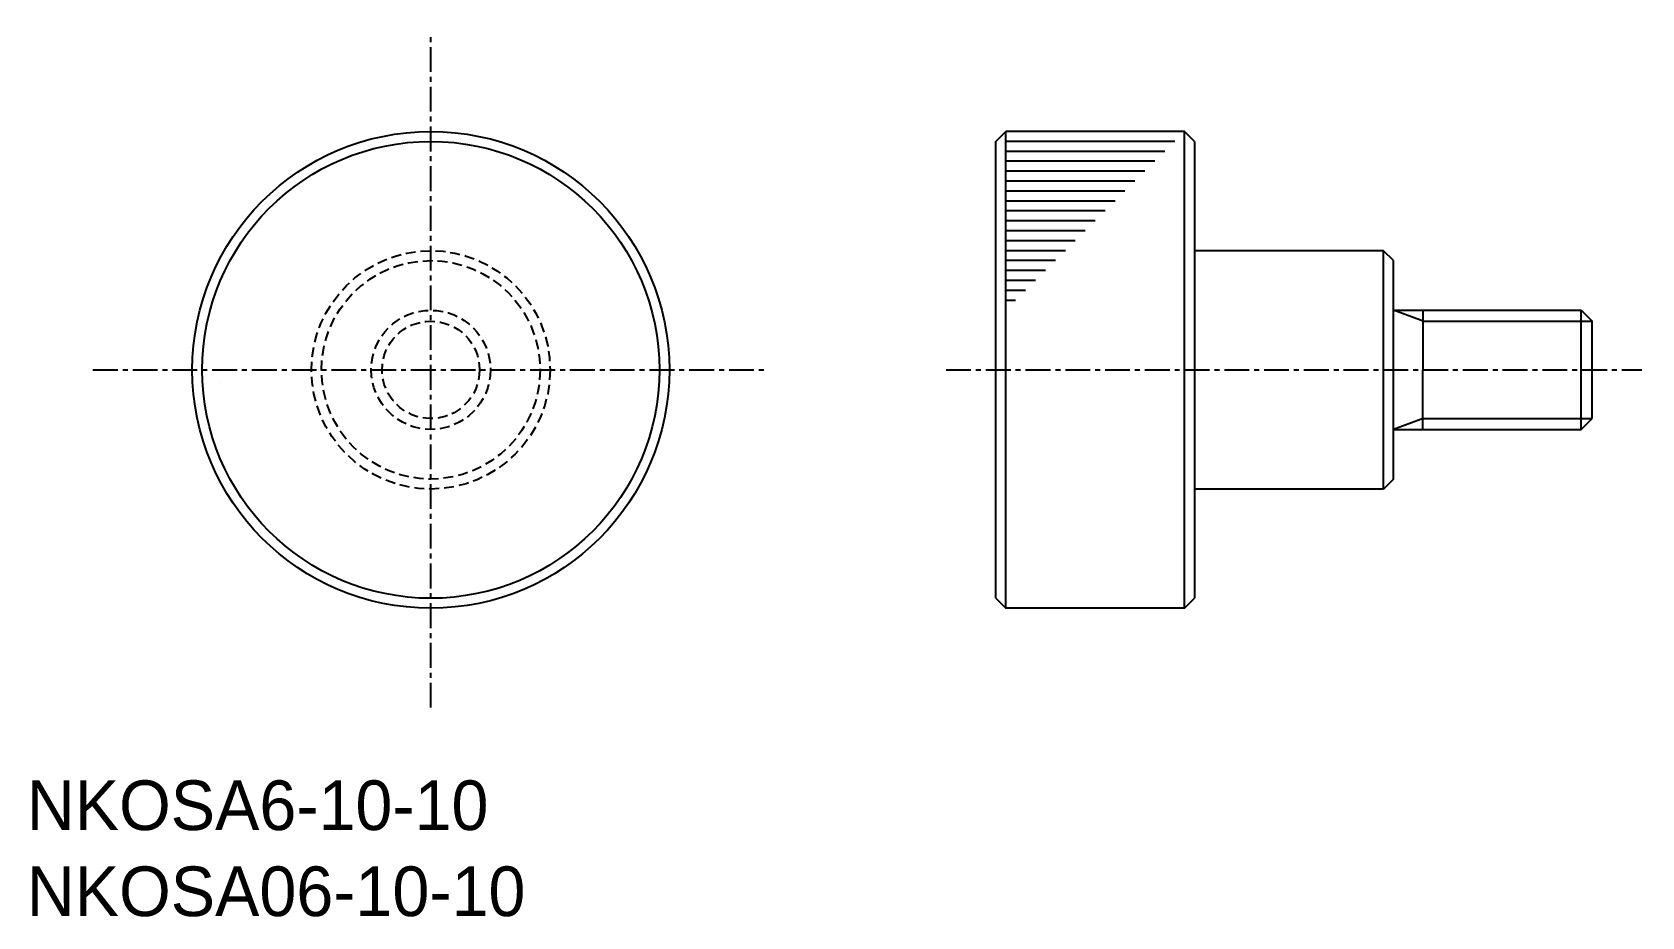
# Model space of a CAD drawing. Extents: x 0.3 to 81.2, y 0 to 44.5.
import ezdxf

# ---------------------------------------------------------------- set-up
doc = ezdxf.new("R2010")
doc.units = 0
doc.linetypes.add('CENTER', pattern=[2, 1.25, -0.25, 0.25, -0.25])
doc.linetypes.add('DASHED', pattern=[0.75, 0.5, -0.25])
doc.layers.get('0').update_dxf_attribs({"linetype": 'CONTINUOUS'})
doc.layers.add('CENTER', color=1, linetype='CENTER')

msp = doc.modelspace()

# ---------------------------------------------------------------- linework, layer by layer
at = {"color": 7, "linetype": 'CONTINUOUS'}
for p, q in [((48.75, 39), (49.25, 39.5)), ((48.75, 16), (48.75, 39)), ((58.25, 39.5), (49.25, 39.5)), ((49.25, 15.5), (49.25, 39.5)), ((58.25, 39.5), (49.25, 39.5)), ((57.75, 39), (49.25, 39)), ((58.25, 15.5), (58.25, 39.5)), ((58.75, 39), (58.25, 39.5)), ((58.75, 39), (58.75, 16)), ((57.25, 38.5), (49.25, 38.5)), ((56.75, 38), (49.25, 38)), ((56.25, 37.5), (49.25, 37.5)), ((55.75, 37), (49.25, 37)), ((55.25, 36.5), (49.25, 36.5)), ((54.75, 36), (49.25, 36)), ((54.25, 35.5), (49.25, 35.5)), ((53.75, 35), (49.25, 35)), ((53.25, 34.5), (49.25, 34.5)), ((52.75, 34), (49.25, 34)), ((52.25, 33.5), (49.25, 33.5)), ((68.25, 33.5), (58.75, 33.5)), ((68.25, 21.5), (68.25, 33.5)), ((68.75, 33), (68.25, 33.5)), ((51.75, 33), (49.25, 33)), ((51.25, 32.5), (49.25, 32.5)), ((68.75, 22), (68.75, 33)), ((50.75, 32), (49.25, 32)), ((50.25, 31.5), (49.25, 31.5)), ((49.75, 31), (49.25, 31)), ((49.25, 30.5), (49.25, 30.5)), ((68.75, 30.5), (78.201, 30.5)), ((70.234, 24.5), (70.25, 30.5)), ((78.201, 24.5), (78.201, 30.5)), ((78.201, 30.5), (78.75, 29.951)), ((78.75, 25.049), (78.75, 29.951)), ((9.75, 27.5), (9.75, 27.5)), ((9.75, 26.875), (9.75, 26.875)), ((78.75, 27.5), (78.75, 27.5)), ((78.75, 26.875), (78.75, 26.875)), ((68.75, 24.5), (78.201, 24.5)), ((78.201, 24.5), (78.75, 25.049)), ((68.75, 22), (68.25, 21.5)), ((68.25, 21.5), (58.75, 21.5)), ((48.75, 16), (49.25, 15.5)), ((58.25, 15.5), (49.25, 15.5)), ((58.25, 15.5), (49.25, 15.5)), ((58.25, 15.5), (58.75, 16))]:
    msp.add_line(p, q, dxfattribs=at)
at = {"color": 3, "linetype": 'CONTINUOUS'}
for p, q in [((70.25, 29.951), (68.75, 30.5)), ((70.25, 29.951), (78.75, 29.951)), ((70.25, 25.049), (68.75, 24.5)), ((70.25, 25.049), (78.75, 25.049))]:
    msp.add_line(p, q, dxfattribs=at)
at = {"color": 7, "linetype": 'CONTINUOUS'}
for radius in [12, 11.5]:
    msp.add_circle((20.329, 27.5), radius, dxfattribs=at)
at = {"color": 3, "linetype": 'DASHED'}
for radius in [6, 5.5, 3, 2.451]:
    msp.add_circle((20.329, 27.5), radius, dxfattribs=at)
at = {"layer": 'CENTER', "color": 1, "linetype": 'CENTER'}
for p, q in [((20.329, 10.5), (20.329, 44.5)), ((3.329, 27.5), (37.329, 27.5)), ((46.25, 27.5), (81.25, 27.5))]:
    msp.add_line(p, q, dxfattribs=at)

# ---------------------------------------------------------------- texts
at = {"color": 7, "linetype": 'CONTINUOUS'}
for s, p in [('NKOSA6-10-10', (0, 4.332)), ('NKOSA06-10-10', (0, 0))]:
    msp.add_text(s, height=2.5, dxfattribs=at).set_placement(p)

doc.saveas('drawing.dxf')
